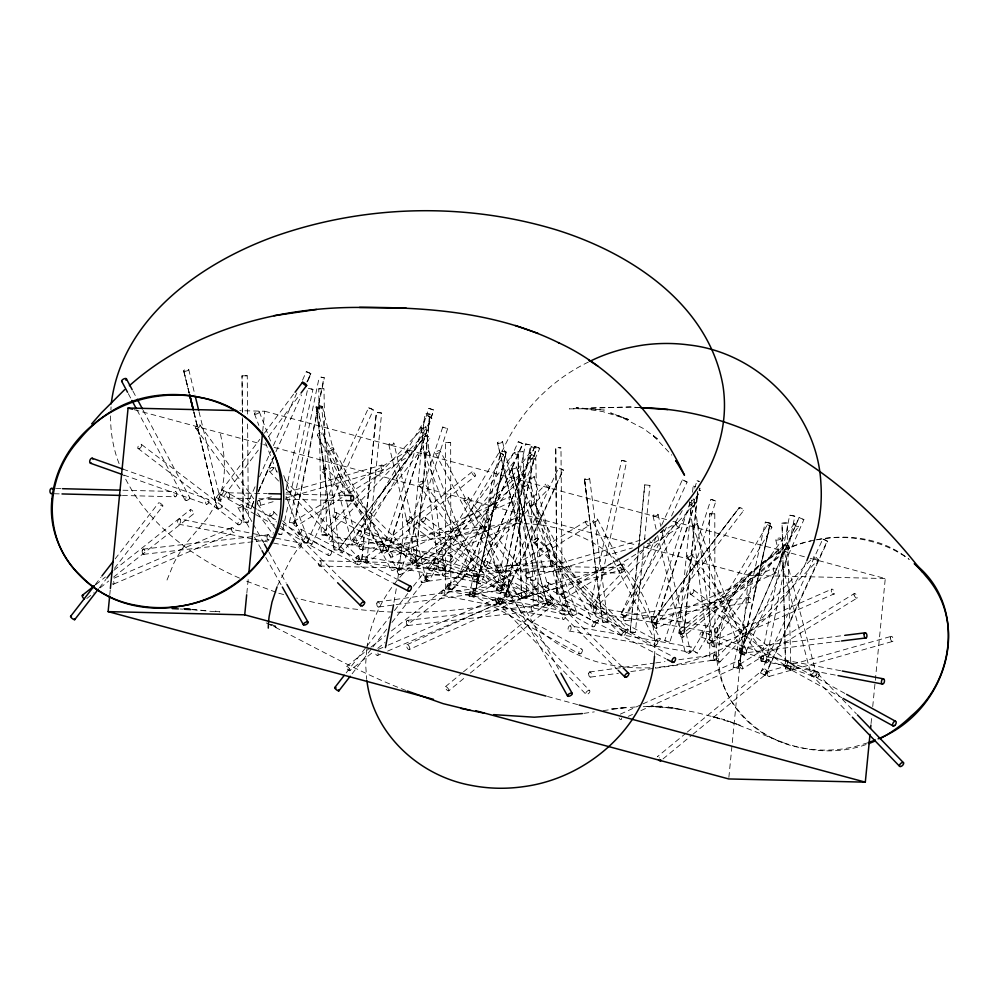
<?xml version="1.0" encoding="UTF-8"?>
<svg xmlns="http://www.w3.org/2000/svg" width="999" height="999" viewBox="0 0 999 999"><rect width="100%" height="100%" fill="white"/><g stroke="black" fill="none" stroke-linecap="round" stroke-linejoin="round"><path stroke-width="0.75" stroke-dasharray="5 3.75" d="M654.495 656.331C657.517 620.354 642.669 583.478 615.684 559.527M110.564 415.934C110.452 432.742 113.362 449.75 119.768 465.334M110.901 409.915L111.064 406.893M415.821 561.188L410.552 560.689L415.821 561.226L430.032 414.135L424.8 413.661L430.057 414.21M691.808 500.012L678.908 633.104L682.092 633.653L684.128 633.591L697.739 492.594M638.973 546.303L630.144 631.955L633.491 632.504L635.364 632.429L643.93 545.691M639.123 544.78L644.742 484.827L649.962 485.414L644.717 484.927M109.79 594.655L110.24 590.034M246.828 593.244L248.339 577.822M262.712 431.293L264.673 411.238L239.847 410.651M410.577 560.751L424.825 413.736M415.409 561.326L429.607 414.31M692.557 492.27L693.144 485.989L695.554 485.964M683.741 633.678L697.489 491.296M728.87 777.397L748.688 575.349L643.244 546.915M871.066 723.551L871.665 717.382M872.726 706.58L875.149 681.905M875.299 680.356L885.276 578.558L809.964 558.254M361.8 559.602L376.423 412.487L378.983 412.5L381.63 413.074L367.045 560.089L361.838 559.627L376.386 412.5L381.606 413.099M630.169 631.967L638.299 549.825M638.448 548.276L644.717 484.84M644.53 539.61L649.924 485.339M366.67 649.562L365.646 664.422L366.708 679.407M366.883 648.076C369.842 625.262 379.358 603.421 393.394 585.264M397.839 578.883L402.672 538.648L402.497 513.936M718.144 634.265C707.417 687.287 749.512 739.647 801.56 747.814A178.434 147.515 -74.9 0 0 843.668 748.8L854.682 746.728L868.518 742.582M396.266 588.786L393.768 603.496M526.723 597.689L521.428 597.827L526.723 597.689L523.114 451.698L517.857 451.885L523.139 451.748M318.706 388.836L323.976 388.673L318.743 388.873L321.328 534.89L323.951 535.252L326.598 534.715L323.963 388.711M530.569 458.878L535.864 458.741L530.594 458.903L533.216 604.957L536.213 605.319L538.473 604.782L535.826 458.666M247.602 423.963L248.414 522.09L245.404 522.552L243.132 522.102L242.557 418.044M556.918 594.268L555.781 447.877L558.179 447.477L561.013 447.927L555.731 448.002L556.93 594.28L562.175 594.155L560.976 447.852M450.661 442.582L445.354 442.594L450.661 442.582L450.874 588.923L445.579 588.973L450.836 588.861M445.604 588.873L445.392 442.657M709.527 513.848L714.822 513.811L709.552 513.886L709.765 660.227L710.514 660.489L715.034 660.152L714.959 633.616M294.518 523.289L289.398 522.277L294.543 523.301L324.313 377.797L319.205 376.76L324.325 377.834M496.665 589.61L501.785 590.621L496.628 589.635L525.511 443.943L530.644 444.98M501.748 590.609L530.631 444.992L525.524 444.006M506.456 593.394L536.226 447.889L531.193 446.828L536.188 447.914M760.876 660.826L789.672 515.172L792.369 515.596L794.804 516.196L765.971 661.862L760.963 660.926L765.946 661.837M289.448 522.265L319.28 376.823M294.143 523.301L323.913 377.797M531.081 446.865L501.311 592.37L506.443 593.406M506.431 593.381L535.801 447.877M286.064 489.635L307.829 388.261M278.496 534.015L281.743 534.602L312.937 389.385L308.029 388.361M474.138 597.077L506.268 452.023L473.751 597.052L469.08 595.991L474.175 597.09L505.856 451.985L501.223 450.936L506.243 452.01M621.54 460.389L626.66 461.501L595.504 606.705L593.181 606.318L590.372 605.631L621.578 460.364L626.698 461.476M753.958 595.641L770.404 523.226L738.323 668.319M469.055 595.941L501.198 450.886M733.229 667.17L738.136 668.306L733.204 667.195L765.309 522.127L767.806 522.577M737.924 668.269L770.054 523.214L767.906 522.777M719.23 628.758C729.02 584.615 767.744 550.786 811.038 540.884M387.824 551.311L433.678 410.002L431.293 409.115L428.758 408.366L382.867 549.675L387.849 551.311L382.867 549.712M656.181 623.663L700.062 488.236M167.008 580.032L173.814 563.274A110.802 91.608 -74.9 0 1 183.354 547.277A100.637 83.204 -74.9 0 1 187.962 541.171L207.655 517.832L217.457 501.436A60.077 49.663 -74.9 0 0 221.466 490.459C226.698 471.041 224.188 450.524 219.817 431.206M387.475 551.136L433.703 410.015M651.198 622.015L656.068 623.588L651.173 622.04L690.371 501.323M694.667 488.074L697.052 480.706L699.263 481.343M655.806 623.476L699.737 488.061M442.707 427.135L396.453 568.256L401.311 569.892L447.602 428.708L442.657 427.06L447.527 428.708M664.772 640.596L669.642 642.17L664.747 640.609L710.951 499.4L713.698 500.212L715.921 501.036L669.755 642.245M353.034 541.483L357.567 544.205L353.072 541.47L427.41 415.497L430.194 416.683L431.918 418.206L357.505 544.243M427.335 415.572L431.88 418.256M682.292 510.626L621.366 613.823L625.736 616.608L700.249 490.546L699.263 489.522M277.622 585.414L290.771 559.278L305.919 536.575M534.902 446.341L475.624 581.855L478.221 583.216L480.457 583.891L539.722 448.351L534.94 446.278L539.722 448.351M799.125 517.494L739.797 653.071L742.569 654.52L744.63 655.119L803.883 519.58L799.113 517.494M534.915 446.366L475.611 581.83L480.457 583.866M739.772 653.046L799.063 517.557L803.908 519.605M255.057 486.788L246.154 506.768L250.936 508.903L253.396 503.271M258.341 492.007L273.776 456.805L258.753 490.347M462.862 578.908L522.939 443.931L520.904 442.669L518.244 441.708L458.054 576.773L462.874 578.933L458.179 576.773M259.49 476.835L270.879 451.248M273.414 445.566L296.828 392.969M302.522 380.169L306.318 371.64L308.841 372.515L311.114 373.813L307.242 382.28M253.758 501.548L250.961 508.891M253.808 501.448L250.649 508.553L246.241 506.693M258.242 491.496L273.426 457.38M275.961 451.698L301.523 394.93M462.574 578.658L522.652 443.581M307.192 542.057L368.606 407.692L371.278 408.653L373.364 409.915L311.938 544.305L307.155 542.132L311.963 544.28M501.036 603.995L496.378 601.748L501.173 603.92L563.386 470.079L558.603 467.869L563.411 470.042M666.42 527.222L625.674 616.42L624 615.921L620.903 614.235L656.518 536.376M661.638 525.162L682.367 479.807L683.129 479.982L687.125 482.017L670.242 518.843M496.428 601.71L558.603 467.869M500.849 603.621L563.074 469.73M760.601 672.926L822.826 539.023L825.511 539.984L827.572 541.271L765.296 675.224L760.539 672.976L765.346 675.174M765.022 674.849L827.234 540.946M806.156 562.1C781.318 617.857 726.211 658.241 665.858 666.37A240.659 198.976 -74.9 0 1 655.369 667.469M243.132 522.065L248.426 522.052M556.893 594.168L562.075 594.03M424.55 578.021L499.163 452.272L501.935 453.459L503.658 454.982L429.046 580.769L424.488 578.071L428.883 580.831M692.881 650.361L767.494 524.612L770.266 525.799L771.99 527.322L697.302 653.159L692.819 650.411L697.339 653.146M444.405 568.493L530.107 452.422M448.501 571.765L534.203 455.681M708.578 639.722L713.186 633.478M718.706 625.986L794.267 523.638M712.724 642.956A2.647 0.637 36.4 0 0 709.989 640.184A2.647 0.637 36.4 0 0 709.14 640.933A2.647 0.637 36.4 0 0 712.724 642.956L798.363 526.898M394.255 584.115C418.931 551.96 456.918 531.106 496.828 525.199A222.128 183.641 -74.9 0 1 549.263 526.436C573.239 531.368 596.391 541.908 614.56 558.478M216.109 497.689L259.765 439.373M264.41 433.166L294.131 393.469M220.255 500.936A2.647 0.649 36.8 0 0 217.545 498.151A2.647 0.649 36.8 0 0 216.683 498.901A2.647 0.649 36.8 0 0 220.255 500.936L258.291 450.099M268.519 436.451L300.1 394.268M427.997 567.757L514.385 452.372M432.092 571.041L518.481 455.656A2.647 0.649 36.8 0 0 515.809 452.822A2.647 0.649 36.8 0 0 514.96 453.583A2.647 0.649 36.8 0 0 518.531 455.619M382.392 492.445L425.562 435.489L338.124 549.812L425.674 435.264M696.153 564.547L739.322 507.592L651.885 621.915L739.435 507.367M342.345 552.884A2.647 0.662 37.4 0 0 339.66 550.049A2.647 0.662 37.4 0 0 338.798 550.824A2.647 0.662 37.4 0 0 342.345 552.884L429.72 438.598A2.647 0.662 37.4 0 0 427.097 435.726A2.647 0.662 37.4 0 0 426.223 436.501A2.647 0.662 37.4 0 0 429.782 438.561M656.106 624.987A2.647 0.662 37.4 0 0 653.421 622.152A2.647 0.662 37.4 0 0 652.547 622.939A2.647 0.662 37.4 0 0 656.106 624.987L743.481 510.714A2.647 0.662 37.4 0 0 740.846 507.829A2.647 0.662 37.4 0 0 739.984 508.616A2.647 0.662 37.4 0 0 743.543 510.676M95.267 584.565L100.949 577.235M115.16 558.903L158.741 502.709M99.313 587.912L105.944 579.358M114.473 568.369L162.787 506.068A2.647 0.674 37.8 0 0 160.165 503.171A2.647 0.674 37.8 0 0 159.291 503.958A2.647 0.674 37.8 0 0 162.837 506.031M346.166 672.889L366.059 647.227M367.008 646.003L389.747 616.683M394.48 610.576L407.742 593.481M413.436 586.151L422.902 573.926M352.11 673.801L372.003 648.139M372.952 646.915L387.162 628.596M391.895 622.489L426.948 577.285M767.482 524.612L771.952 527.385M700.212 490.609L699.263 490.422M621.366 613.823L625.736 616.608M451.498 589.672L549.462 487.924A2.647 0.824 43.9 0 0 547.19 484.627A2.647 0.824 43.9 0 0 546.141 485.614A2.647 0.824 43.9 0 0 549.512 487.887M719.817 662.012L817.781 560.277A2.647 0.824 43.9 0 0 815.509 556.98A2.647 0.824 43.9 0 0 814.472 557.954A2.647 0.824 43.9 0 0 817.844 560.239M323.414 532.08L351.336 502.922M355.632 498.439L421.166 430.032M327.16 535.801A2.647 0.824 43.8 0 0 324.825 532.542A2.647 0.824 43.8 0 0 323.788 533.528A2.647 0.824 43.8 0 0 327.16 535.801L424.85 433.791A2.647 0.824 43.8 0 0 422.577 430.507A2.647 0.824 43.8 0 0 421.541 431.481A2.647 0.824 43.8 0 0 424.912 433.753M591.745 604.42L656.193 537.137M660.489 532.654L663.711 529.295M595.491 608.141A2.647 0.824 43.8 0 0 593.156 604.894A2.647 0.824 43.8 0 0 592.12 605.869A2.647 0.824 43.8 0 0 595.491 608.141L693.181 506.143M447.814 585.901L545.766 484.153M716.133 658.241L814.098 556.505M678.883 633.029L684.128 633.503M630.107 631.88L635.364 632.392M415.297 561.975L521.553 473.214M418.606 566.108A2.647 0.962 50.1 0 0 416.833 562.562A2.647 0.962 50.1 0 0 415.409 563.461A2.647 0.962 50.1 0 0 418.606 566.108L524.85 477.347A2.647 0.962 50.1 0 0 523.089 473.801A2.647 0.962 50.1 0 0 521.665 474.687A2.647 0.962 50.1 0 0 524.862 477.335M679.532 633.304L785.726 544.43M682.767 637.325A2.647 0.962 50.1 0 0 680.993 633.791A2.647 0.962 50.1 0 0 679.57 634.677A2.647 0.962 50.1 0 0 682.767 637.325L789.023 548.563A2.647 0.962 50.1 0 0 787.249 545.017A2.647 0.962 50.1 0 0 785.826 545.916A2.647 0.962 50.1 0 0 789.035 548.563M445.442 686.675L462.237 672.851M463.436 671.865L552.197 598.801M448.726 690.821A2.647 0.974 50.5 0 0 446.965 687.262A2.647 0.974 50.5 0 0 445.529 688.161A2.647 0.974 50.5 0 0 448.726 690.821L465.509 677.01M470.304 673.064L555.469 602.959A2.647 0.974 50.5 0 0 553.721 599.4A2.647 0.974 50.5 0 0 552.285 600.299A2.647 0.974 50.5 0 0 555.481 602.946M686.113 733.054L657.33 756.743A2.647 0.974 50.5 0 1 657.916 756.755M687.312 732.067L764.085 668.88M662.999 758.928L691.783 735.227M692.981 734.24L767.357 673.026A2.647 0.974 50.5 0 0 765.609 669.467A2.647 0.974 50.5 0 0 764.173 670.366A2.647 0.974 50.5 0 0 767.357 673.026M472.052 471.853L364.548 558.341M785.813 543.968L678.309 630.456M367.782 562.537A2.647 0.987 51.2 0 0 366.071 558.953A2.647 0.987 51.2 0 0 364.61 559.865A2.647 0.987 51.2 0 0 367.782 562.537L475.249 476.061A2.647 0.987 51.2 0 0 473.563 472.452A2.647 0.987 51.2 0 0 472.115 473.376A2.647 0.987 51.2 0 0 475.274 476.048M681.53 634.64A2.647 0.987 51.2 0 0 679.819 631.056A2.647 0.987 51.2 0 0 678.371 631.967A2.647 0.987 51.2 0 0 681.53 634.64L789.01 548.164A2.647 0.987 51.2 0 0 787.324 544.567A2.647 0.987 51.2 0 0 785.876 545.479A2.647 0.987 51.2 0 0 789.035 548.151M86.813 598.501L94.106 592.669M100.187 587.812L108.704 581.006M113.561 577.122L193.581 513.886A2.647 0.999 51.6 0 0 191.908 510.277A2.647 0.999 51.6 0 0 190.434 511.201A2.647 0.999 51.6 0 0 193.594 513.886M349.775 670.691A2.647 0.999 51.6 0 0 348.089 667.082A2.647 0.999 51.6 0 0 346.628 668.006A2.647 0.999 51.6 0 0 349.775 670.691L372.864 652.222M377.734 648.339L385.027 642.507M389.897 638.623L457.742 585.114A2.647 0.999 51.6 0 0 456.068 581.493A2.647 0.999 51.6 0 0 454.607 582.417A2.647 0.999 51.6 0 0 457.754 585.102M95.742 584.69L105.444 576.997M113.936 570.267L190.372 509.677M346.553 666.483L369.618 648.214M370.829 647.252L385.389 635.714M391.446 630.906L454.545 580.906M296.228 526.223A2.647 1.111 58.1 0 0 295.13 522.415A2.647 1.111 58.1 0 0 293.331 523.176A2.647 1.111 58.1 0 0 296.228 526.223L343.793 496.441M349.076 493.131L410.789 455.032M564.622 598.538L679.12 527.372M293.506 521.69L408.004 450.524M561.838 594.03L614.472 561.313M660.539 532.692L676.335 522.877M471.316 592.007L585.963 521.203M474.026 596.553A2.647 1.124 58.3 0 0 472.939 592.744A2.647 1.124 58.3 0 0 471.141 593.506A2.647 1.124 58.3 0 0 474.026 596.553L588.736 525.724M739.647 664.36L854.282 593.556M742.357 668.893A2.647 1.124 58.3 0 0 741.27 665.084A2.647 1.124 58.3 0 0 739.472 665.846A2.647 1.124 58.3 0 0 742.357 668.893L857.055 598.064M361.8 559.515L367.02 560.027M499.15 452.272L503.621 455.044M613.086 562.674C546.465 599.088 469.605 614.198 394.081 612.112M588.486 362.025C539.997 385.264 502.847 431.293 491.558 484.003A135.627 112.125 -74.9 0 0 488.424 528.146C491.808 598.513 551.086 658.915 620.629 666.47A240.659 198.976 -74.9 0 0 650.873 667.744M389.797 552.285L509.378 496.878M392.058 557.067A2.647 1.224 65.1 0 0 391.383 553.034A2.647 1.224 65.1 0 0 389.435 553.871A2.647 1.224 65.1 0 0 392.058 557.067L511.713 501.635A2.647 1.224 65.1 0 0 510.964 497.639A2.647 1.224 65.1 0 0 509.015 498.476A2.647 1.224 65.1 0 0 511.638 501.673M653.958 623.501L773.551 568.106M656.218 628.296A2.647 1.224 65.1 0 0 655.556 624.263A2.647 1.224 65.1 0 0 653.596 625.099A2.647 1.224 65.1 0 0 656.218 628.296L775.873 572.852M407.018 644.717L526.873 590.359M409.253 649.525A2.647 1.236 65.6 0 0 408.616 645.479A2.647 1.236 65.6 0 0 406.655 646.316A2.647 1.236 65.6 0 0 409.253 649.525L529.17 595.117A2.647 1.236 65.6 0 0 528.459 591.108A2.647 1.236 65.6 0 0 526.51 591.957A2.647 1.236 65.6 0 0 529.108 595.154M620.317 714.148L641.47 704.557M642.881 703.92L738.761 660.426M628.259 716.358L632.492 714.435M640.946 710.601L741.058 665.197M399.9 574.625L520.154 521.865M713.586 646.765A2.647 1.236 66.3 0 0 712.986 642.707A2.647 1.236 66.3 0 0 711.013 643.556A2.647 1.236 66.3 0 0 713.586 646.765L833.915 593.968M397.639 569.842L517.894 517.082M711.4 641.957L831.655 589.185M113.524 584.165L234.028 532.442M377.697 655.381L380.544 654.158M387.649 651.086L498.201 603.658M114.136 578.146L231.805 527.647M378.309 649.362L386.813 645.716M388.224 645.104L495.966 598.863M866.071 744.555C846.815 751.46 825.711 752.459 805.669 748.688A202.073 167.07 -74.9 0 1 788.386 744.267C746.253 732.904 714.048 691.982 719.043 647.539A105.769 87.45 -74.9 0 1 721.678 627.335C729.495 581.843 769.705 548.376 813.835 540.297M822.789 539.035L827.422 541.321M368.544 407.767L373.339 409.952M687.062 482.067L682.392 479.807M620.903 614.235L625.724 616.383M258.142 500.549L274.513 495.854M286.401 492.445L381.606 465.122M259.915 505.506L276.323 500.774M285.277 498.189L383.366 470.079M526.473 572.889L645.466 538.748M528.234 577.859L632.417 547.927M647.24 543.693L651.698 542.42A2.647 1.336 74 0 0 652.047 539.423M500.924 604.07L624.425 569.03M769.242 676.41L892.756 641.383M499.163 599.1L622.677 564.073M767.494 671.44L891.008 636.413M306.268 371.715L311.089 373.838M739.784 652.996L744.617 655.094M816.845 539.722C844.442 534.24 874.525 537.15 898.813 552.085A136.139 112.562 -74.9 0 1 908.491 558.828M816.545 539.847L822.052 538.811A178.434 147.515 -74.9 0 1 864.16 539.797C880.381 543.194 896.178 549.562 909.402 559.677M359.84 544.492L484.59 526.236M361.114 549.562L485.876 531.293M624 615.709L748.763 597.452M625.287 620.779L750.049 602.522M583.853 713.361L594.33 711.875M377.597 601.935L502.372 584.777M378.846 607.005L503.633 589.847M589.485 672.002L654.183 663.111M655.719 662.899L664.972 661.625M678.833 659.727L714.26 654.857M590.734 677.072L618.456 673.264M630.781 671.565L653.895 668.393M655.431 668.181L715.509 659.927M603.309 710.614L627.185 707.304L610.289 709.028L637.25 706.83M426.348 576.186L551.148 560.739M427.547 581.256L552.347 565.821M740.109 648.289L844.879 635.327M839.997 641.146L741.308 653.358M143.007 549.175L268.394 534.777M143.594 554.32L268.981 539.922M407.167 620.391L532.567 605.993M407.754 625.536L533.154 611.151M794.767 516.221L789.66 515.209M639.535 407.604L630.319 406.993L569.318 408.878L586.6 408.741L604.283 410.077L576.111 407.667L602.784 411.588L628.246 419.48L619.355 416.096L643.756 428.721L658.778 440.047L651.985 434.328L671.74 455.107M643.281 706.68L661.375 706.231L645.766 706.43L672.302 707.791L656.193 706.43L682.816 709.74L667.994 707.03L696.053 712.474L724.55 719.742L712.1 716.458L740.259 725.286L727.135 720.679L783.241 742.482M591.383 407.892L630.319 406.993L639.323 407.604M590.372 605.619L595.504 606.705M228.471 492.794L267.22 493.643M285.826 494.055L343.169 495.304M227.972 498.039L252.772 498.576M258.966 498.713L266.721 498.876M285.314 499.288L344.218 500.574M496.803 565.134L620.804 567.857M496.303 570.379L620.292 573.089M748.688 575.349L885.276 578.558M56.319 488.548L60.964 488.661M122.939 490.222L175.624 491.545M54.246 493.743L60.452 493.906M122.427 495.467L175.1 496.79M320.005 560.776L443.956 563.898M319.48 566.008L443.431 569.13M710.951 499.4L715.808 501.036M179.932 608.99L183.054 609.165M192.395 609.69L216.234 611.825M428.721 408.366L433.366 409.94M697.052 480.706L699.263 481.543M392.545 612.1C360.214 610.576 327.834 606.668 296.578 598.064M191.746 609.402L208.554 610.913M695.591 486.563L693.231 486.126M331.144 536.251A2.647 1.486 -80.6 0 1 331.618 540.484A2.647 1.486 -80.6 0 1 329.121 539.81A2.647 1.486 -80.6 0 1 331.144 536.251L452.572 556.381A2.647 1.486 -80.6 0 1 453.047 560.601A2.647 1.486 -80.6 0 1 450.549 559.939A2.647 1.486 -80.6 0 1 452.572 556.381M330.107 541.446L451.548 561.563M595.304 607.479A2.647 1.486 -80.6 0 1 595.779 611.7A2.647 1.486 -80.6 0 1 593.294 611.026A2.647 1.486 -80.6 0 1 595.304 607.479L713.661 627.085M594.28 612.662L712.674 632.292M308.379 388.336L312.949 389.373M358.254 555.756A2.647 1.486 -80.1 0 1 358.703 559.977A2.647 1.486 -80.1 0 1 356.206 559.303A2.647 1.486 -80.1 0 1 358.254 555.756L479.458 576.985A2.647 1.486 -80.1 0 1 479.907 581.218A2.647 1.486 -80.1 0 1 477.422 580.544A2.647 1.486 -80.1 0 1 479.458 576.985M357.192 560.938L478.396 582.167M570.129 625.824A2.647 1.486 -80.1 0 1 570.591 630.044A2.647 1.486 -80.1 0 1 568.094 629.382A2.647 1.486 -80.1 0 1 570.129 625.824L691.345 647.065A2.647 1.486 -80.1 0 1 691.795 651.286A2.647 1.486 -80.1 0 1 689.298 650.611A2.647 1.486 -80.1 0 1 691.345 647.065M569.08 631.006L690.284 652.247M448.901 583.803A2.647 1.486 -79.3 0 1 449.313 588.024A2.647 1.486 -79.3 0 1 446.815 587.35A2.647 1.486 -79.3 0 1 448.901 583.803L569.742 606.73A2.647 1.486 -79.3 0 1 570.154 610.951A2.647 1.486 -79.3 0 1 567.669 610.277A2.647 1.486 -79.3 0 1 569.742 606.73M447.789 588.985L568.631 611.912M762.649 655.906A2.647 1.486 -79.3 0 1 763.061 660.127A2.647 1.486 -79.3 0 1 760.576 659.452A2.647 1.486 -79.3 0 1 762.649 655.906L842.207 671.003M761.538 661.088L836.5 675.312M179.708 518.981A2.647 1.486 -78.7 0 1 180.095 523.189A2.647 1.486 -78.7 0 1 177.61 522.514A2.647 1.486 -78.7 0 1 179.708 518.981L274.363 537.837M275.899 538.136L300.324 543.006A2.647 1.486 -78.7 0 1 300.711 547.227A2.647 1.486 -78.7 0 1 298.214 546.553A2.647 1.486 -78.7 0 1 300.324 543.006M178.571 524.138L252.435 538.861M253.946 539.16L272.04 542.769M273.551 543.069L299.176 548.176M443.881 590.197A2.647 1.486 -78.7 0 1 444.268 594.405A2.647 1.486 -78.7 0 1 441.77 593.731A2.647 1.486 -78.7 0 1 443.881 590.197L564.485 614.235A2.647 1.486 -78.7 0 1 564.872 618.443A2.647 1.486 -78.7 0 1 562.387 617.769A2.647 1.486 -78.7 0 1 564.485 614.235M442.732 595.367L563.349 619.405M278.409 533.816L281.743 534.602M496.665 601.723L585.801 694.155M401.248 569.88L396.441 568.281M506.131 593.281L501.286 592.357M264.673 411.238L666.857 519.68M672.889 521.303L808.453 557.854M134.116 409.652L262.15 444.168M263.661 444.58L266.671 445.392M274.201 447.415L637.225 545.292M547.477 696.465L577.609 704.595M278.821 593.231L287.7 595.654M765.309 522.127L770.416 523.226M702.447 631.93A2.647 1.486 -70.7 0 1 702.26 636.151A2.647 1.486 -70.7 0 1 699.887 635.164A2.647 1.486 -70.7 0 1 702.447 631.93L818.431 672.577M700.711 636.937L816.795 677.609M434.115 559.59A2.647 1.486 -70.7 0 1 433.941 563.798A2.647 1.486 -70.7 0 1 431.556 562.824A2.647 1.486 -70.7 0 1 434.115 559.59L550.099 600.224M432.392 564.585L548.476 605.257M360.614 530.606A2.647 1.486 -70.5 0 1 360.414 534.827A2.647 1.486 -70.5 0 1 358.029 533.841A2.647 1.486 -70.5 0 1 360.614 530.606L476.461 571.64M358.866 535.601L474.825 576.673M123.002 469.143L208.142 499.3M123.876 475.074L206.493 504.333M275.961 592.22L244.93 580.556M628.246 419.48L610.639 412.887L619.742 416.321M405.869 690.434C358.766 672.489 315.072 647.027 270.005 624.687M266.246 622.939L276.149 627.36L270.542 624.675M239.523 578.121C191.658 557.13 146.803 523.189 123.701 475.199M565.034 600.424L672.115 656.143M562.924 605.257L665.883 658.816M300.874 529.208L396.965 579.195M298.751 534.028L392.108 582.604M547.727 582.442L657.105 640.609M545.591 587.25L654.957 645.416M335.839 512.362L445.217 570.541M333.703 517.182L443.081 575.349M326.586 534.677L321.328 534.877M786.825 661.5L845.241 693.606M784.64 666.283L841.695 697.652M473.076 589.385L581.743 649.138M470.891 594.18L579.545 653.92M486.913 561.288L595.104 622.052M484.69 566.071L592.894 626.823M222.752 490.072L256.556 509.065M257.904 509.815L275.487 519.692M282.255 523.488L330.944 550.836M220.529 494.842L254.345 513.836M255.694 514.585L274.625 525.224M280.032 528.259L328.721 555.606M247.203 375.724L241.97 375.836L247.265 375.824L247.54 416.183M790.821 668.806L785.601 669.005L790.883 668.918L787.274 522.927L782.042 523.064L785.651 668.943L782.03 523.176L787.312 522.976M693.756 590.034L794.018 665.896M690.197 593.868L790.459 669.73M425.424 517.694L525.686 593.556M421.878 521.528L522.127 597.39M409.877 516.858L509.927 593.069M406.306 520.691L506.356 596.903M141.546 444.518L241.596 520.729M137.974 448.351L238.037 524.562M715.034 660.152L709.765 660.227M534.04 586.638L617.107 669.255M269.88 515.422L276.423 521.915M280.781 526.236L336.501 581.63M537.974 583.129L622.077 666.783M538.473 604.757L533.216 604.944M273.801 511.913L277.123 515.209M282.655 520.716L341.308 579.058M628.071 629.495A2.647 1.336 -44.7 0 0 624.45 631.243A2.647 1.336 -44.7 0 0 625.849 633.116A2.647 1.336 -44.7 0 0 628.071 629.495L538.024 538.424A2.647 1.336 -44.7 0 0 534.365 540.109A2.647 1.336 -44.7 0 0 535.764 541.982A2.647 1.336 -44.7 0 0 537.986 538.361M416.233 559.49L355.507 498.139M534.053 541.87L624.138 633.016M322.165 471.803L346.041 495.954M353.634 503.646L412.25 562.937M326.099 468.281A2.647 1.336 -44.7 0 1 323.876 471.903A2.647 1.336 -44.7 0 1 322.477 470.029A2.647 1.336 -44.7 0 1 326.099 468.281L351.161 493.731M814.447 670.279A2.647 1.336 -43.9 0 1 812.199 673.875A2.647 1.336 -43.9 0 1 810.801 672.002A2.647 1.336 -43.9 0 1 814.447 670.279L841.308 698.176M842.382 699.3L856.33 713.786M810.489 673.776L850.199 715.009M500.686 598.176A2.647 1.336 -43.9 0 1 498.439 601.76A2.647 1.336 -43.9 0 1 497.052 599.899A2.647 1.336 -43.9 0 1 500.686 598.176L589.785 690.696A2.647 1.336 -43.9 0 1 587.512 694.243A2.647 1.336 -43.9 0 1 586.126 692.382A2.647 1.336 -43.9 0 1 589.76 690.659M537.3 538.798A2.647 1.324 -43.4 0 1 535.027 542.37A2.647 1.324 -43.4 0 1 533.653 540.521A2.647 1.324 -43.4 0 1 537.3 538.798L625.736 632.192A2.647 1.324 -43.4 0 1 623.438 635.726A2.647 1.324 -43.4 0 1 622.052 633.865A2.647 1.324 -43.4 0 1 625.699 632.155M533.329 542.282L621.728 635.626M273.139 467.582A2.647 1.324 -43.4 0 1 270.866 471.153A2.647 1.324 -43.4 0 1 269.48 469.293A2.647 1.324 -43.4 0 1 273.139 467.582L277.422 472.127M284.877 479.995L361.576 560.976A2.647 1.324 -43.4 0 1 359.265 564.497A2.647 1.324 -43.4 0 1 357.892 562.649A2.647 1.324 -43.4 0 1 361.538 560.926M269.156 471.053L278.746 481.181M286.201 489.048L357.567 564.41M691.395 553.883L769.005 659.752A2.647 1.236 -36.2 0 1 766.258 662.986A2.647 1.236 -36.2 0 1 765.246 661.076A2.647 1.236 -36.2 0 1 769.03 659.79M687.075 556.93L764.685 662.812M423.089 481.568A2.647 1.236 -36.2 0 1 420.329 484.765A2.647 1.236 -36.2 0 1 419.318 482.842A2.647 1.236 -36.2 0 1 423.089 481.568L500.674 587.412A2.647 1.236 -36.2 0 1 497.927 590.646A2.647 1.236 -36.2 0 1 496.915 588.723A2.647 1.236 -36.2 0 1 500.699 587.449M418.743 484.59L496.353 590.459M468.356 497.44L545.691 603.596A2.647 1.236 -36.1 0 1 542.944 606.818A2.647 1.236 -36.1 0 1 541.933 604.907A2.647 1.236 -36.1 0 1 545.716 603.633M464.023 500.487L541.358 606.643M200.025 425.099L253.709 498.788M257.355 503.783L276.461 530.007M195.704 428.134L253.921 508.066M257.567 513.061L273.039 534.303M521.428 597.864L517.957 451.773L521.478 597.714M506.743 576.198A2.647 1.136 -29.2 0 1 503.721 578.995A2.647 1.136 -29.2 0 1 502.809 577.247A2.647 1.136 -29.2 0 1 506.743 576.198L560.152 671.84M502.122 578.783L554.795 673.114M242.582 504.982A2.647 1.136 -29.2 0 1 239.548 507.767A2.647 1.136 -29.2 0 1 238.649 506.018A2.647 1.136 -29.2 0 1 242.582 504.982L252.347 522.465M253.097 523.813L263.636 542.682M268.906 552.11L286.214 583.104M237.962 507.567L250.749 530.469M254.508 537.212L261.288 549.338M265.796 557.417L281.606 585.714M598.576 620.741A2.647 1.124 -28.7 0 0 594.642 621.765A2.647 1.124 -28.7 0 0 595.541 623.501A2.647 1.124 -28.7 0 0 598.576 620.741L533.916 502.822M386.688 550.661A2.647 1.124 -28.7 0 0 382.754 551.685A2.647 1.124 -28.7 0 0 383.653 553.434A2.647 1.124 -28.7 0 0 386.688 550.661L322.028 432.754A2.647 1.124 -28.7 0 0 318.094 433.791A2.647 1.124 -28.7 0 0 318.993 435.527A2.647 1.124 -28.7 0 0 322.04 432.767M529.27 505.369L593.93 623.276M317.382 435.302L349.338 493.568M354.545 503.059L382.043 553.196M440.147 450.924A2.647 1.111 -28.1 0 1 437.075 453.633A2.647 1.111 -28.1 0 1 436.188 451.923A2.647 1.111 -28.1 0 1 440.147 450.924L503.533 569.805M435.477 453.434L498.888 572.352M132.929 391.084L135.839 396.553M143.132 410.227L189.773 497.702M128.284 393.618L131.194 399.088M137.025 410.027L185.127 500.237M597.602 519.305L618.468 559.165M619.193 560.539L660.189 638.873A2.647 1.111 -27.6 0 1 657.117 641.583A2.647 1.111 -27.6 0 1 656.231 639.872A2.647 1.111 -27.6 0 1 660.202 638.885M592.919 521.778L655.506 641.346M333.441 448.089A2.647 1.111 -27.6 0 1 330.369 450.786A2.647 1.111 -27.6 0 1 329.483 449.075A2.647 1.111 -27.6 0 1 333.441 448.089L396.029 567.657A2.647 1.111 -27.6 0 1 392.957 570.354A2.647 1.111 -27.6 0 1 392.07 568.643A2.647 1.111 -27.6 0 1 396.029 567.669M328.758 450.549L351.061 493.156M355.369 501.411L391.346 570.129M697.165 523.226L746.827 651.91M692.295 525.262L741.957 653.945M428.833 450.886L478.496 579.557M423.963 452.922L473.626 581.593M527.659 484.153L576.997 613.036M522.777 486.176L572.115 615.059M259.328 411.813L271.528 443.668M283.716 475.524L308.666 540.684M254.445 413.836L258.878 425.424M265.534 442.794L277.173 473.201M286.051 496.378L303.783 542.719M523.001 443.881L518.156 441.758M775.699 539.822L811.438 676.036M511.538 468.606L547.277 604.482L511.538 468.269L529.795 536.938M780.793 538.449A2.647 0.849 -14.7 0 1 776.997 540.122A2.647 0.849 -14.7 0 1 776.885 538.623A2.647 0.849 -14.7 0 1 780.793 538.449L816.483 674.512M516.583 467.082L552.322 603.296M534.19 476.598L569.018 613.236M529.12 478.059L563.948 614.685M322.315 406.531L346.416 501.123M346.803 502.622L357.13 543.156A2.647 0.837 -14.3 0 1 353.359 544.93A2.647 0.837 -14.3 0 1 353.271 543.456A2.647 0.837 -14.3 0 1 357.18 543.281M317.245 407.992L352.06 544.617M514.535 511.9L497.44 442.732L530.856 580.307M183.679 370.941L189.248 393.394M193.719 411.351L217.095 507.879L193.594 411.351M194.081 412.724L217.095 508.191M502.497 441.62L535.926 578.871M188.736 369.518L194.98 395.154M199.026 411.75L222.165 506.768M690.609 652.235A2.647 0.812 -13.3 0 0 686.688 652.359A2.647 0.812 -13.3 0 0 686.775 653.796A2.647 0.812 -13.3 0 0 690.609 652.235L661.163 527.884M426.411 580.894L393.893 443.244M652.971 515.834L656.193 529.445M657.617 535.489L685.476 653.483M388.811 444.605L421.316 582.255M658.066 514.46L660.826 526.386M584.477 479.308L602.484 621.865L584.49 479.058L593.868 550.911M316.159 406.968L334.141 549.775M325.537 478.571L316.159 406.705L334.153 549.525M694.28 499.288L712.624 641.995M689.31 501.685L707.454 642.856M425.961 426.935L444.293 569.655M420.791 427.809L439.123 570.516M589.66 478.459L607.642 621.266M321.366 406.218A2.647 0.662 -7.2 0 1 317.445 407.267A2.647 0.662 -7.2 0 1 317.407 406.118A2.647 0.662 -7.2 0 1 321.366 406.218L339.323 548.926A2.647 0.662 -7.2 0 1 335.439 550.087A2.647 0.662 -7.2 0 1 335.402 548.938A2.647 0.662 -7.2 0 1 339.36 549.038M242.495 412.5L242.02 375.761L242.307 411.551M242.357 417.769L243.182 522.002M714.784 513.736L714.959 627.384M621.59 718.069A2.647 1.236 65.6 0 1 620.879 719.642A2.647 1.236 65.6 0 1 619.093 718.006M659.29 757.741A2.647 0.974 50.5 0 1 659.552 758.016M831.643 592.07A2.647 1.236 66.3 0 1 831.942 589.11A2.647 1.236 66.3 0 1 834.215 591.97M113.636 581.443A2.647 1.249 66.8 0 1 113.799 583.866A2.647 1.249 66.8 0 1 112.35 583.828M377.922 653.021A2.647 1.249 66.8 0 1 377.06 655.406A2.647 1.249 66.8 0 1 375.037 651.922M258.504 500.462A2.647 1.336 74 0 1 260.502 503.946A2.647 1.336 74 0 1 258.529 504.957A2.647 1.336 74 0 1 257.904 500.761M273.164 533.179A2.647 1.236 -36.1 0 1 273.526 532.654M693.106 498.976A2.647 0.662 -7.3 0 1 694.23 499.6A2.647 0.662 -7.3 0 1 691.72 500.387M651.66 542.445A2.647 1.336 74 0 1 649.637 540.646M310.764 373.514L306.993 381.98L310.764 373.514M219.78 611.85L215.359 611.188L219.83 611.9M275.761 626.186L271.566 624.587L275.761 626.186M189.248 393.181L183.679 370.629L189.186 393.244M588.723 673.376A2.647 1.411 82.2 0 0 590.459 677.16A2.647 1.411 82.2 0 0 591.133 673.076A2.647 1.411 82.2 0 0 588.723 673.376M713.498 656.231A2.647 1.411 82.2 0 0 715.234 660.014A2.647 1.411 82.2 0 0 715.921 655.918A2.647 1.411 82.2 0 0 713.498 656.231M547.127 586.638A2.647 1.461 -62 0 0 547.927 582.517A2.647 1.461 -62 0 0 544.93 585.377A2.647 1.461 -62 0 0 547.127 586.638M656.505 644.805A2.647 1.461 -62 0 0 657.292 640.684A2.647 1.461 -62 0 0 654.295 643.543A2.647 1.461 -62 0 0 656.505 644.805M530.881 505.594A2.647 1.124 -28.7 0 0 533.916 502.834A2.647 1.124 -28.7 0 0 529.982 503.858A2.647 1.124 -28.7 0 0 530.881 505.594M530.419 478.371A2.647 0.837 -14.3 0 0 534.24 476.723A2.647 0.837 -14.3 0 0 530.332 476.898A2.647 0.837 -14.3 0 0 530.419 478.371M565.247 614.997A2.647 0.837 -14.3 0 0 569.055 613.349A2.647 0.837 -14.3 0 0 565.147 613.523A2.647 0.837 -14.3 0 0 565.247 614.997M428.571 568.98A2.647 0.649 36.8 0 0 432.142 571.016A2.647 0.649 36.8 0 0 429.433 568.219A2.647 0.649 36.8 0 0 428.571 568.98M738.386 662.025A2.647 1.236 65.6 0 0 740.996 665.234A2.647 1.236 65.6 0 0 740.346 661.188A2.647 1.236 65.6 0 0 738.386 662.025M739.36 649.5A2.647 1.411 82.9 0 0 740.933 653.458A2.647 1.411 82.9 0 0 741.82 649.525A2.647 1.411 82.9 0 0 739.36 649.5M498.726 443.344A2.647 0.824 -13.7 0 0 502.547 441.758A2.647 0.824 -13.7 0 0 498.638 441.908A2.647 0.824 -13.7 0 0 498.726 443.344M532.142 580.606A2.647 0.824 -13.7 0 0 535.976 579.008A2.647 0.824 -13.7 0 0 532.055 579.158A2.647 0.824 -13.7 0 0 532.142 580.606M500.487 572.552A2.647 1.111 -28.1 0 0 503.546 569.842A2.647 1.111 -28.1 0 0 499.6 570.841A2.647 1.111 -28.1 0 0 500.487 572.552M786.188 665.671A2.647 1.461 -61.2 0 0 787.025 661.575A2.647 1.461 -61.2 0 0 783.99 664.422A2.647 1.461 -61.2 0 0 786.188 665.671M530.669 453.621A2.647 0.637 36.4 0 0 534.253 455.644A2.647 0.637 36.4 0 0 531.518 452.872A2.647 0.637 36.4 0 0 530.669 453.621M444.98 569.705A2.647 0.637 36.4 0 0 448.563 571.728A2.647 0.637 36.4 0 0 445.829 568.955A2.647 0.637 36.4 0 0 444.98 569.705M483.853 527.609A2.647 1.399 81.7 0 0 485.601 531.381A2.647 1.399 81.7 0 0 486.263 527.297A2.647 1.399 81.7 0 0 483.853 527.609M359.091 545.866A2.647 1.399 81.7 0 0 360.851 549.65A2.647 1.399 81.7 0 0 361.501 545.566A2.647 1.399 81.7 0 0 359.091 545.866M300.287 533.416A2.647 1.461 -62.5 0 0 301.061 529.283A2.647 1.461 -62.5 0 0 298.089 532.155A2.647 1.461 -62.5 0 0 300.287 533.416M271.728 515.434A2.647 1.349 -45.2 0 0 273.714 511.788A2.647 1.349 -45.2 0 0 270.08 513.773A2.647 1.349 -45.2 0 0 271.728 515.434M512.824 468.893A2.647 0.849 -14.7 0 0 516.633 467.22A2.647 0.849 -14.7 0 0 512.724 467.407A2.647 0.849 -14.7 0 0 512.824 468.893M548.563 605.107A2.647 0.849 -14.7 0 0 552.372 603.433A2.647 0.849 -14.7 0 0 548.463 603.621A2.647 0.849 -14.7 0 0 548.563 605.107M390.097 444.917A2.647 0.812 -13.3 0 0 393.931 443.356A2.647 0.812 -13.3 0 0 390.022 443.494A2.647 0.812 -13.3 0 0 390.097 444.917M422.614 582.567A2.647 0.812 -13.3 0 0 426.448 581.006A2.647 0.812 -13.3 0 0 422.527 581.143A2.647 0.812 -13.3 0 0 422.614 582.567M222.078 494.243A2.647 1.461 -60.7 0 0 222.939 490.147A2.647 1.461 -60.7 0 0 219.892 492.982A2.647 1.461 -60.7 0 0 222.078 494.243M330.282 554.994A2.647 1.461 -60.7 0 0 331.131 550.911A2.647 1.461 -60.7 0 0 328.084 553.746A2.647 1.461 -60.7 0 0 330.282 554.994M142.258 550.387A2.647 1.411 83.5 0 0 143.794 554.345A2.647 1.411 83.5 0 0 144.718 550.412A2.647 1.411 83.5 0 0 142.258 550.387M267.058 536.051A2.647 1.411 83.5 0 0 268.606 540.022A2.647 1.411 83.5 0 0 269.53 536.076A2.647 1.411 83.5 0 0 267.058 536.051M231.381 529.083A2.647 1.249 66.8 0 0 233.878 532.504A2.647 1.249 66.8 0 0 233.491 528.533A2.647 1.249 66.8 0 0 231.381 529.083M794.842 524.85A2.647 0.637 36.4 0 0 798.426 526.873A2.647 0.637 36.4 0 0 795.679 524.1A2.647 0.637 36.4 0 0 794.842 524.85M773.189 569.692A2.647 1.224 65.1 0 0 775.811 572.889A2.647 1.224 65.1 0 0 775.137 568.856A2.647 1.224 65.1 0 0 773.189 569.692M748.014 598.826A2.647 1.399 81.7 0 0 749.774 602.609A2.647 1.399 81.7 0 0 750.424 598.526A2.647 1.399 81.7 0 0 748.014 598.826M623.251 617.082A2.647 1.399 81.7 0 0 625.012 620.866A2.647 1.399 81.7 0 0 625.661 616.783A2.647 1.399 81.7 0 0 623.251 617.082M564.46 604.632A2.647 1.461 -62.5 0 0 565.234 600.511A2.647 1.461 -62.5 0 0 562.25 603.371A2.647 1.461 -62.5 0 0 564.46 604.632M535.889 586.65A2.647 1.349 -45.2 0 0 537.874 583.016A2.647 1.349 -45.2 0 0 534.253 585.002A2.647 1.349 -45.2 0 0 535.889 586.65M812.724 676.323A2.647 0.849 -14.7 0 0 816.533 674.65A2.647 0.849 -14.7 0 0 812.624 674.837A2.647 0.849 -14.7 0 0 812.724 676.323M654.27 516.146A2.647 0.812 -13.3 0 0 658.104 514.585A2.647 0.812 -13.3 0 0 654.183 514.71A2.647 0.812 -13.3 0 0 654.27 516.146M594.53 522.002A2.647 1.111 -27.6 0 0 597.614 519.318A2.647 1.111 -27.6 0 0 593.643 520.292A2.647 1.111 -27.6 0 0 594.53 522.002M486.251 565.459A2.647 1.461 -60.7 0 0 487.1 561.376A2.647 1.461 -60.7 0 0 484.053 564.21A2.647 1.461 -60.7 0 0 486.251 565.459M594.442 626.223A2.647 1.461 -60.7 0 0 595.304 622.14A2.647 1.461 -60.7 0 0 592.245 624.974A2.647 1.461 -60.7 0 0 594.442 626.223M406.418 621.603A2.647 1.411 83.5 0 0 407.967 625.574A2.647 1.411 83.5 0 0 408.878 621.628A2.647 1.411 83.5 0 0 406.418 621.603M531.231 607.28A2.647 1.411 83.5 0 0 532.779 611.238A2.647 1.411 83.5 0 0 533.691 607.292A2.647 1.411 83.5 0 0 531.231 607.28M495.554 600.312A2.647 1.249 66.8 0 0 498.039 603.721A2.647 1.249 66.8 0 0 497.652 599.762A2.647 1.249 66.8 0 0 495.554 600.312M423.451 575.174A2.647 0.674 37.8 0 0 426.998 577.247A2.647 0.674 37.8 0 0 424.325 574.388A2.647 0.674 37.8 0 0 423.451 575.174M425.412 453.184A2.647 0.987 -21.1 0 0 428.883 450.974A2.647 0.987 -21.1 0 0 424.912 451.548A2.647 0.987 -21.1 0 0 425.412 453.184M475.074 581.868A2.647 0.987 -21.1 0 0 478.546 579.657A2.647 0.987 -21.1 0 0 474.575 580.219A2.647 0.987 -21.1 0 0 475.074 581.868M422.077 428.109A2.647 0.662 -7.3 0 0 425.999 427.048A2.647 0.662 -7.3 0 0 422.04 426.96A2.647 0.662 -7.3 0 0 422.077 428.109M440.409 570.829A2.647 0.662 -7.3 0 0 444.33 569.767A2.647 0.662 -7.3 0 0 440.372 569.667A2.647 0.662 -7.3 0 0 440.409 570.829M407.829 452.023A2.647 1.111 58.1 0 0 410.726 455.069A2.647 1.111 58.1 0 0 409.627 451.261A2.647 1.111 58.1 0 0 407.829 452.023M381.006 466.62A2.647 1.336 74 0 0 383.204 470.154A2.647 1.336 74 0 0 383.241 466.034A2.647 1.336 74 0 0 381.006 466.62M229.408 496.903A2.647 1.461 -88.7 0 0 228.371 492.769A2.647 1.461 -88.7 0 0 226.885 496.565A2.647 1.461 -88.7 0 0 229.408 496.903M423.826 521.403A2.647 1.411 -52.9 0 0 425.249 517.507A2.647 1.411 -52.9 0 0 421.878 519.93A2.647 1.411 -52.9 0 0 423.826 521.403M524.088 597.265A2.647 1.411 -52.9 0 0 525.511 593.356A2.647 1.411 -52.9 0 0 522.14 595.791A2.647 1.411 -52.9 0 0 524.088 597.265M550.024 604.47A2.647 1.486 -70.7 0 0 550.199 600.262A2.647 1.486 -70.7 0 0 547.639 603.496A2.647 1.486 -70.7 0 0 550.024 604.47M448.176 587.362A2.647 0.824 43.9 0 0 451.548 589.635A2.647 0.824 43.9 0 0 449.225 586.376A2.647 0.824 43.9 0 0 448.176 587.362M255.894 414.098A2.647 0.987 -21 0 0 259.365 411.9A2.647 0.987 -21 0 0 255.394 412.462A2.647 0.987 -21 0 0 255.894 414.098M305.232 542.981A2.647 0.987 -21 0 0 308.716 540.784A2.647 0.987 -21 0 0 304.745 541.346A2.647 0.987 -21 0 0 305.232 542.981M197.278 428.321A2.647 1.236 -36.1 0 0 200.05 425.124A2.647 1.236 -36.1 0 0 196.266 426.398A2.647 1.236 -36.1 0 0 197.278 428.321M139.798 448.326A2.647 1.411 -52.7 0 0 141.446 444.393A2.647 1.411 -52.7 0 0 138.049 446.59A2.647 1.411 -52.7 0 0 139.798 448.326M239.847 524.537A2.647 1.411 -52.7 0 0 241.496 520.604A2.647 1.411 -52.7 0 0 238.099 522.789A2.647 1.411 -52.7 0 0 239.847 524.537M208.042 503.546A2.647 1.486 -70.5 0 0 208.242 499.338A2.647 1.486 -70.5 0 0 205.657 502.559A2.647 1.486 -70.5 0 0 208.042 503.546M176.548 495.666A2.647 1.461 -88.6 0 0 175.524 491.533A2.647 1.461 -88.6 0 0 174.026 495.317A2.647 1.461 -88.6 0 0 176.548 495.666M585.776 522.702A2.647 1.124 58.3 0 0 588.673 525.749A2.647 1.124 58.3 0 0 587.587 521.94A2.647 1.124 58.3 0 0 585.776 522.702M622.077 565.571A2.647 1.336 74.2 0 0 624.263 569.105A2.647 1.336 74.2 0 0 624.313 564.972A2.647 1.336 74.2 0 0 622.077 565.571M498.576 600.611A2.647 1.336 74.2 0 0 500.761 604.133A2.647 1.336 74.2 0 0 500.799 600.012A2.647 1.336 74.2 0 0 498.576 600.611M688.648 557.105A2.647 1.236 -36.2 0 0 691.42 553.908A2.647 1.236 -36.2 0 0 687.637 555.194A2.647 1.236 -36.2 0 0 688.648 557.105M693.731 525.524A2.647 0.987 -21.1 0 0 697.215 523.314A2.647 0.987 -21.1 0 0 693.244 523.888A2.647 0.987 -21.1 0 0 693.731 525.524M743.393 654.208A2.647 0.987 -21.1 0 0 746.877 651.997A2.647 0.987 -21.1 0 0 742.906 652.572A2.647 0.987 -21.1 0 0 743.393 654.208M708.741 643.169A2.647 0.662 -7.3 0 0 712.662 642.107A2.647 0.662 -7.3 0 0 708.703 642.007A2.647 0.662 -7.3 0 0 708.741 643.169M689.859 503.833A2.647 0.824 43.8 0 0 693.244 506.106A2.647 0.824 43.8 0 0 690.908 502.847A2.647 0.824 43.8 0 0 689.859 503.833M676.161 524.363A2.647 1.111 58.1 0 0 679.058 527.41A2.647 1.111 58.1 0 0 677.959 523.601A2.647 1.111 58.1 0 0 676.161 524.363M561.663 595.516A2.647 1.111 58.1 0 0 564.56 598.563A2.647 1.111 58.1 0 0 563.461 594.767A2.647 1.111 58.1 0 0 561.663 595.516M525.886 574.4A2.647 1.336 74 0 0 528.071 577.922A2.647 1.336 74 0 0 528.109 573.801A2.647 1.336 74 0 0 525.886 574.4M621.728 571.965A2.647 1.461 -88.7 0 0 620.691 567.832A2.647 1.461 -88.7 0 0 619.218 571.615A2.647 1.461 -88.7 0 0 621.728 571.965M497.739 569.255A2.647 1.461 -88.7 0 0 496.703 565.122A2.647 1.461 -88.7 0 0 495.217 568.906A2.647 1.461 -88.7 0 0 497.739 569.255M692.157 593.756A2.647 1.411 -52.9 0 0 693.581 589.847A2.647 1.411 -52.9 0 0 690.209 592.27A2.647 1.411 -52.9 0 0 692.157 593.756M792.407 669.617A2.647 1.411 -52.9 0 0 793.843 665.709A2.647 1.411 -52.9 0 0 790.471 668.131A2.647 1.411 -52.9 0 0 792.407 669.617M818.343 676.822A2.647 1.486 -70.7 0 0 818.531 672.602A2.647 1.486 -70.7 0 0 815.971 675.836A2.647 1.486 -70.7 0 0 818.343 676.822M716.508 659.702A2.647 0.824 43.9 0 0 719.879 661.975A2.647 0.824 43.9 0 0 717.557 658.716A2.647 0.824 43.9 0 0 716.508 659.702M585.776 479.62A2.647 0.662 -7.2 0 0 589.697 478.571A2.647 0.662 -7.2 0 0 585.739 478.471A2.647 0.662 -7.2 0 0 585.776 479.62M603.758 622.427A2.647 0.662 -7.2 0 0 607.692 621.378A2.647 0.662 -7.2 0 0 603.733 621.278A2.647 0.662 -7.2 0 0 603.758 622.427M524.213 486.451A2.647 0.987 -21 0 0 527.697 484.253A2.647 0.987 -21 0 0 523.726 484.815A2.647 0.987 -21 0 0 524.213 486.451M573.563 615.322A2.647 0.987 -21 0 0 577.035 613.124A2.647 0.987 -21 0 0 573.076 613.686A2.647 0.987 -21 0 0 573.563 615.322M465.609 500.661A2.647 1.236 -36.1 0 0 468.381 497.477A2.647 1.236 -36.1 0 0 464.597 498.751A2.647 1.236 -36.1 0 0 465.609 500.661M408.116 520.666A2.647 1.411 -52.7 0 0 409.765 516.733A2.647 1.411 -52.7 0 0 406.381 518.931A2.647 1.411 -52.7 0 0 408.116 520.666M508.179 596.878A2.647 1.411 -52.7 0 0 509.827 592.944A2.647 1.411 -52.7 0 0 506.431 595.142A2.647 1.411 -52.7 0 0 508.179 596.878M476.373 575.886A2.647 1.486 -70.5 0 0 476.56 571.678A2.647 1.486 -70.5 0 0 473.988 574.912A2.647 1.486 -70.5 0 0 476.373 575.886M320.916 564.885A2.647 1.461 -88.6 0 0 319.892 560.751A2.647 1.461 -88.6 0 0 318.406 564.535A2.647 1.461 -88.6 0 0 320.916 564.885M444.867 568.006A2.647 1.461 -88.6 0 0 443.856 563.873A2.647 1.461 -88.6 0 0 442.357 567.657A2.647 1.461 -88.6 0 0 444.867 568.006M854.108 595.042A2.647 1.124 58.3 0 0 857.005 598.089A2.647 1.124 58.3 0 0 855.906 594.28A2.647 1.124 58.3 0 0 854.108 595.042M890.409 637.924A2.647 1.336 74.2 0 0 892.594 641.445A2.647 1.336 74.2 0 0 892.644 637.325A2.647 1.336 74.2 0 0 890.409 637.924M766.895 672.951A2.647 1.336 74.2 0 0 769.08 676.473A2.647 1.336 74.2 0 0 769.13 672.352A2.647 1.336 74.2 0 0 766.895 672.951M550.412 561.95A2.647 1.411 82.9 0 0 551.972 565.909A2.647 1.411 82.9 0 0 552.872 561.975A2.647 1.411 82.9 0 0 550.412 561.95M425.599 577.397A2.647 1.411 82.9 0 0 427.172 581.356A2.647 1.411 82.9 0 0 428.059 577.41A2.647 1.411 82.9 0 0 425.599 577.397M517.507 518.681A2.647 1.236 66.3 0 0 520.079 521.903A2.647 1.236 66.3 0 0 519.48 517.832A2.647 1.236 66.3 0 0 517.507 518.681M397.252 571.453A2.647 1.236 66.3 0 0 399.837 574.662A2.647 1.236 66.3 0 0 399.225 570.604A2.647 1.236 66.3 0 0 397.252 571.453M184.965 371.241A2.647 0.824 -13.7 0 0 188.786 369.642A2.647 0.824 -13.7 0 0 184.877 369.792A2.647 0.824 -13.7 0 0 184.965 371.241M218.394 508.491A2.647 0.824 -13.7 0 0 222.215 506.905A2.647 0.824 -13.7 0 0 218.294 507.055A2.647 0.824 -13.7 0 0 218.394 508.491M186.726 500.449A2.647 1.111 -28.1 0 0 189.785 497.727A2.647 1.111 -28.1 0 0 185.839 498.726A2.647 1.111 -28.1 0 0 186.726 500.449M581.093 653.309A2.647 1.461 -61.2 0 0 581.93 649.213A2.647 1.461 -61.2 0 0 578.908 652.06A2.647 1.461 -61.2 0 0 581.093 653.309M472.427 593.568A2.647 1.461 -61.2 0 0 473.264 589.472A2.647 1.461 -61.2 0 0 470.242 592.32A2.647 1.461 -61.2 0 0 472.427 593.568M376.835 603.309A2.647 1.411 82.2 0 0 378.571 607.092A2.647 1.411 82.2 0 0 379.258 602.996A2.647 1.411 82.2 0 0 376.835 603.309M501.623 586.151A2.647 1.411 82.2 0 0 503.359 589.934A2.647 1.411 82.2 0 0 504.033 585.851A2.647 1.411 82.2 0 0 501.623 586.151M335.239 516.57A2.647 1.461 -62 0 0 336.039 512.45A2.647 1.461 -62 0 0 333.042 515.309A2.647 1.461 -62 0 0 335.239 516.57M444.617 574.737A2.647 1.461 -62 0 0 445.417 570.616A2.647 1.461 -62 0 0 442.42 573.476A2.647 1.461 -62 0 0 444.617 574.737M413.973 563.049A2.647 1.336 -44.7 0 0 416.183 559.428A2.647 1.336 -44.7 0 0 412.562 561.176A2.647 1.336 -44.7 0 0 413.973 563.049M318.531 408.304A2.647 0.837 -14.3 0 0 322.352 406.655A2.647 0.837 -14.3 0 0 318.444 406.83A2.647 0.837 -14.3 0 0 318.531 408.304"/><path stroke-width="1.5" d="M654.495 656.331C649.812 724.1 589.21 778.009 523.751 786.625A222.128 183.641 -74.9 0 1 471.316 785.389C419.617 776.161 373.339 734.115 366.92 680.794M111.239 403.883C121.304 319.468 199.638 263.661 274.038 236.613C364.173 204.708 464.535 202.085 556.093 229.795C630.307 252.834 708.803 304.071 723.026 386.076C734.315 461.213 677.834 527.16 615.684 561.063M433.491 699.35L108.129 611.625L109.64 596.203M110.39 588.486L128.084 408.029L236.738 410.589M545.978 696.066L244.718 614.835L246.678 594.792M248.801 573.201L262.562 432.842M475.661 710.714L728.721 778.945L865.309 782.155L870.004 734.34M870.604 728.171L870.903 725.087M393.519 604.882L385.427 647.614M277.06 586.875L272.003 602.047L269.168 616.258A85.14 70.392 -74.9 0 0 268.294 628.109M806.817 560.726L813.76 542.682L817.756 527.397A135.627 112.125 -74.9 0 0 820.891 483.254C817.507 412.899 758.229 352.497 688.686 344.93A240.659 198.976 -74.9 0 0 643.456 345.03C624.949 347.839 606.655 352.922 589.885 361.351M295.067 392.22L302.497 382.292M301.024 393.019L306.593 385.577A2.647 0.649 36.8 0 0 303.921 382.754A2.647 0.649 36.8 0 0 303.072 383.516A2.647 0.649 36.8 0 0 306.643 385.552M70.629 616.321L94.318 585.776M101.898 576.011L113.262 561.351M74.675 619.68L98.364 589.135M106.893 578.134L112.575 570.816M334.802 687.549L344.28 675.324M338.848 690.896L350.212 676.236M91.658 423.901L101.361 412.887L124.613 389.685M129.37 385.726C191.87 330.157 277.073 307.03 359.44 307.43C427.197 306.968 497.852 312.412 559.403 343.132M82.393 595.267L94.53 585.651M878.096 738.81C941.021 714.485 973.313 629.457 925.823 576.123A140.197 115.909 -74.9 0 0 914.235 563.723M868.518 742.582L875.386 739.984M316.583 309.465L273.938 315.709M582.355 713.573L534.328 717.207L493.656 714.635M844.879 635.327L864.909 632.842M841.533 640.958L866.108 637.924M406.206 308.179L359.44 307.43M268.781 493.681L281.169 493.943M344.717 495.342L352.472 495.504M268.269 498.913L280.669 499.188M345.766 500.611L351.96 500.749M108.129 611.625L244.718 614.835M51.673 488.424L54.77 488.511M62.512 488.698L119.843 490.147M62 493.943L120.879 495.429M172.14 608.566L178.371 608.915M184.603 609.253L190.834 609.602M641.071 407.704C755.968 409.602 854.545 484.565 922.327 571.965M640.821 407.704L667.832 409.565M184.091 608.716L189.91 609.24M842.207 671.003L883.503 678.845A2.647 1.486 -79.3 0 1 883.915 683.054A2.647 1.486 -79.3 0 1 881.43 682.392A2.647 1.486 -79.3 0 1 883.503 678.845M838.036 675.599L882.392 684.015M407.305 690.996L443.119 703.646L470.217 710.301M460.926 708.416L484.215 713.174M128.084 408.029L132.605 409.24M579.12 704.994L865.309 782.155M515.209 325.474L538.174 333.454M92.183 458.229L123.002 469.143M90.534 463.261L122.427 474.55M558.291 342.582C615.446 368.843 657.891 419.218 684.49 475.212L675.936 460.889M667.257 659.54L672.752 662.387M398.339 579.919L410.701 586.338M393.481 583.316L408.591 591.171M846.603 694.355L895.491 721.241M843.056 698.401L893.306 726.023M588.573 359.94L597.827 366.109M914.909 563.96C963.573 601.935 956.405 678.284 911.4 715.858A143.232 118.419 -74.9 0 1 896.14 728.708L890.821 732.354A135.34 111.888 -74.9 0 1 879.969 738.636M623.176 667.881L628.708 673.388M342.42 580.157L364.548 602.172M618.206 670.341L624.787 676.897M337.6 582.729L360.614 605.681M857.404 714.897L903.546 762.811A2.647 1.336 -43.9 0 1 901.273 766.345A2.647 1.336 -43.9 0 1 899.874 764.485A2.647 1.336 -43.9 0 1 903.521 762.761M852.347 717.232L899.562 766.258M675.848 460.664L677.497 462.887L675.961 460.676M560.914 673.189L572.202 693.393A2.647 1.136 -29.2 0 1 569.193 696.216A2.647 1.136 -29.2 0 1 568.281 694.467A2.647 1.136 -29.2 0 1 572.215 693.431M555.556 674.45L567.594 696.016M264.385 544.03L268.144 550.761M286.963 584.452L308.029 622.177A2.647 1.136 -29.2 0 1 305.02 624.999A2.647 1.136 -29.2 0 1 304.121 623.251A2.647 1.136 -29.2 0 1 308.042 622.202M262.038 550.686L264.298 554.72M282.355 587.062L303.421 624.787M126.361 378.783L132.193 389.722M137.3 399.288L142.395 408.853M121.716 381.318L127.547 392.257M131.918 400.462L136.301 408.666M189.623 394.892L193.344 409.865M189.623 394.68L193.344 409.715M195.354 396.665L198.664 410.239M189.548 394.755L193.219 409.84M660.664 759.789A2.647 0.974 50.5 0 1 660.351 760.963A2.647 0.974 50.5 0 1 658.503 759.777M834.065 593.843A2.647 1.236 66.3 0 1 833.054 593.881M84.415 599.138A2.647 0.999 51.6 0 1 82.243 596.191A2.647 0.999 51.6 0 1 83.454 595.504M74.401 618.731A2.647 0.674 37.8 0 1 73.889 619.542A2.647 0.674 37.8 0 1 70.917 617.27A2.647 0.674 37.8 0 1 71.428 616.458M716.832 627.634A2.647 1.486 -80.6 0 1 717.519 631.131A2.647 1.486 -80.6 0 1 715.234 632.492A2.647 1.486 -80.6 0 1 715.209 628.608M338.474 689.847A2.647 0.674 37.8 0 1 337.974 690.721A2.647 0.674 37.8 0 1 334.902 688.249A2.647 0.674 37.8 0 1 336.126 687.949M91.446 463.074A2.647 1.486 -70.5 0 1 89.723 462A2.647 1.486 -70.5 0 1 90.959 458.653A2.647 1.486 -70.5 0 1 92.919 459.103M52.323 493.056A2.647 1.461 -88.6 0 1 50.312 492.869A2.647 1.461 -88.6 0 1 50.387 489.21A2.647 1.461 -88.6 0 1 52.41 489.06M122.353 381.63A2.647 1.111 -28.1 0 1 122.303 379.92A2.647 1.111 -28.1 0 1 125.649 378.471A2.647 1.111 -28.1 0 1 125.849 380.107M874.45 741.27A135.34 111.888 -74.9 0 1 868.88 743.568M52.01 498.613C45.754 549.737 86.851 597.302 136.426 605.344A178.434 147.515 -74.9 0 0 178.546 606.331C230.794 599.974 280.195 557.879 280.994 502.722A109.116 90.21 -74.9 0 0 279.857 475.811C270.816 400.237 171.191 374.7 112.75 410.539A124.463 102.897 -74.9 0 0 97.103 421.615L92.145 425.999A131.418 108.654 -74.9 0 0 78.384 440.859C44.493 478.059 42.02 539.722 80.02 575.049A148.614 122.877 -74.9 0 0 98.639 590.684A146.154 120.829 -74.9 0 0 114.036 599.138C163.436 620.292 225 602.484 258.891 561.775C311.176 503.771 275.936 408.803 199.038 397.34A178.434 147.515 -74.9 0 0 156.918 396.341C105.057 403.209 57.23 445.192 52.01 498.613M864.172 634.053A2.647 1.411 82.9 0 0 865.733 638.011A2.647 1.411 82.9 0 0 866.633 634.078A2.647 1.411 82.9 0 0 864.172 634.053M894.854 725.411A2.647 1.461 -61.2 0 0 895.691 721.315A2.647 1.461 -61.2 0 0 892.656 724.163A2.647 1.461 -61.2 0 0 894.854 725.411M410.114 590.559A2.647 1.461 -62.5 0 0 410.889 586.425A2.647 1.461 -62.5 0 0 407.917 589.298A2.647 1.461 -62.5 0 0 410.114 590.559M362.475 605.694A2.647 1.349 -45.2 0 0 364.448 602.047A2.647 1.349 -45.2 0 0 360.826 604.033A2.647 1.349 -45.2 0 0 362.475 605.694M674.288 661.775A2.647 1.461 -62.5 0 0 675.062 657.642A2.647 1.461 -62.5 0 0 672.077 660.514A2.647 1.461 -62.5 0 0 674.288 661.775M626.635 676.91A2.647 1.349 -45.2 0 0 628.621 673.276A2.647 1.349 -45.2 0 0 624.987 675.262A2.647 1.349 -45.2 0 0 626.635 676.91M353.396 499.625A2.647 1.461 -88.7 0 0 352.372 495.492A2.647 1.461 -88.7 0 0 350.886 499.275A2.647 1.461 -88.7 0 0 353.396 499.625"/></g></svg>
